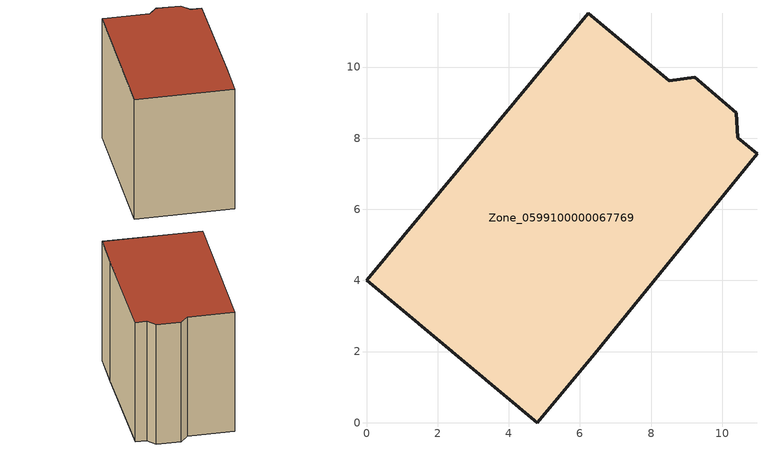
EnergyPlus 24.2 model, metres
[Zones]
Zone_0599100000067769
 floor ground (C_G): 8.51,9.62 9.23,9.72 10.39,8.72 10.44,8.01 10.98,7.56 6.41,1.94 4.8,0 0,4.01 6.24,11.51 z0
 wall outside (C_F): 0,4.01 4.8,0 6.41,1.94 10.98,7.56 10.44,8.01 10.39,8.72 9.23,9.72 8.51,9.62 6.24,11.51 0,4.01 z0:8.45
 roof outside (C_R): 8.51,9.62 6.24,11.51 0,4.01 4.8,0 6.41,1.94 10.98,7.56 10.44,8.01 10.39,8.72 9.23,9.72 z8.45
[BUILDING]
Pand.0599100000067769: North Axis=0; Terrain=City; Loads Convergence Tolerance Value=0.04; Temperature Convergence Tolerance Value=0.4; Solar Distribution=FullExterior; Maximum Number of Warmup Days=25; Minimum Number of Warmup Days=1
[Site:Location]
Rotterdam.The.Hague.AP_ZH_NLD Design_Conditions: Latitude=51.96; Longitude=4.45; Time Zone=1; Elevation=-4.5
[SITE:GROUNDTEMPERATURE:BUILDINGSURFACE]
18, 18, 18, 18, 18, 18, 18, 18, 18, 18, 18, 18
[MATERIAL] Thermal Absorptance=0.9; Solar Absorptance=0.7; Visible Absorptance=0.7
Name | Roughness | Thickness | Conductivity | Density | Specific Heat
G.TI.1946 | MediumSmooth | 0.15 | 1 | 540 | 1210
F.TI.1946 | Rough | 0.3 | 0.857143 | 1920 | 840
R.TI.1946 | MediumRough | 0.2 | 0.1 | 1500 | 1000
[CONSTRUCTION]
C_G: G.TI.1946
C_F: F.TI.1946
C_R: R.TI.1946
[ZONE]
Zone_0599100000067769: Type=1; Multiplier=1; Ceiling Height=Autocalculate; Volume=Autocalculate; Floor Area=autocalculate; Part of Total Floor Area=Yes
[ZONEINFILTRATION:DESIGNFLOWRATE]
Infil_Zone_0599100000067769: Zone or ZoneList or Space or SpaceList=Zone_0599100000067769; Schedule=AlwaysOn; Design Flow Rate Calculation Method=Flow/Area; Flow Rate per Floor Area=0.003; Constant Term Coefficient=1; Temperature Term Coefficient=0; Velocity Term Coefficient=0; Velocity Squared Term Coefficient=0
[HVACTEMPLATE:ZONE:IDEALLOADSAIRSYSTEM]
Zone_0599100000067769: Maximum Heating Supply Air Temperature=50; Minimum Cooling Supply Air Temperature=13; Maximum Heating Supply Air Humidity Ratio=0.0156; Minimum Cooling Supply Air Humidity Ratio=0.0077; Heating Limit=NoLimit; Cooling Limit=NoLimit; Dehumidification Control Type=ConstantSensibleHeatRatio; Cooling Sensible Heat Ratio=0.7; Dehumidification Setpoint=60; Humidification Control Type=None; Humidification Setpoint=30; Outdoor Air Method=None; Outdoor Air Flow Rate per Person=0.00944; Outdoor Air Flow Rate per Zone Floor Area=0; Outdoor Air Flow Rate per Zone=0; Demand Controlled Ventilation Type=None; Outdoor Air Economizer Type=NoEconomizer; Heat Recovery Type=None; Sensible Heat Recovery Effectiveness=0.7; Latent Heat Recovery Effectiveness=0.65
[ZONECONTROL:THERMOSTAT]
ThermostatControl_Zone_0599100000067769: Zone or ZoneList=Zone_0599100000067769; Control Type Schedule=DualSetpointControlType; Control 1=Thermostat_Zone_0599100000067769; Temperature Difference Between Cutout And Setpoint=0
[THERMOSTATSETPOINT:DUALSETPOINT]
Thermostat_Zone_0599100000067769: Heating Setpoint Temperature Schedule=HeatingSetpoint_Zone_0599100000067769; Cooling Setpoint Temperature Schedule=CoolingSetpoint_Zone_0599100000067769
[SCHEDULE:COMPACT]
HeatingSetpoint_Zone_0599100000067769: Through: 12/31, For: AllDays, Until: 24:00, 21
CoolingSetpoint_Zone_0599100000067769: Through: 12/31, For: AllDays, Until: 24:00, 24
DualSetpointControlType: Through: 12/31, For: AllDays, Until: 24:00, 4
AlwaysOn: Through: 12/31, For: AllDays, Until: 24:00, 1
